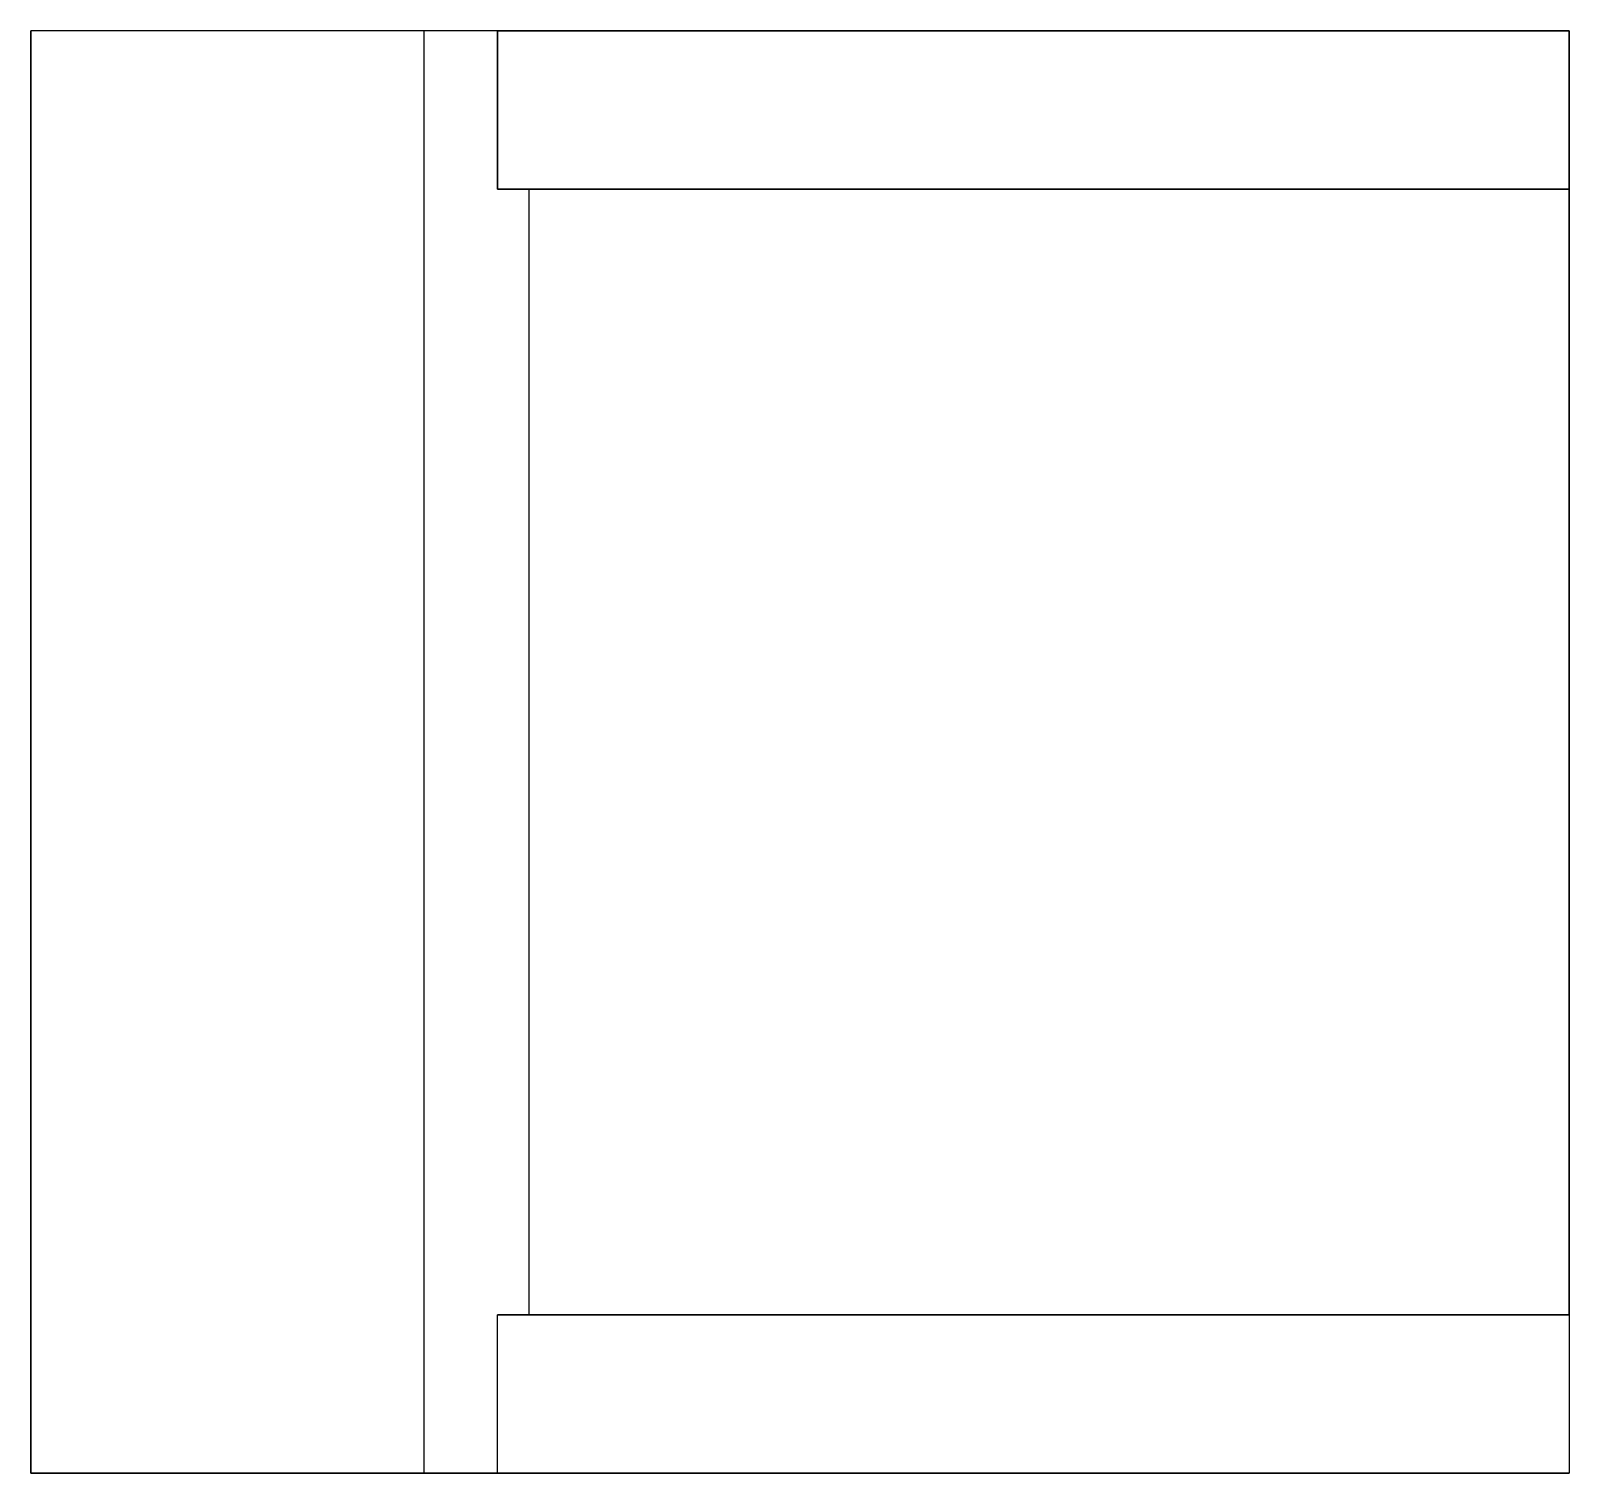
# Model space of a CAD drawing. Extents: x 0 to 80, y 0 to 75.
import ezdxf

# ---------------------------------------------------------------- set-up
doc = ezdxf.new("R2010")
doc.units = 0
doc.header["$MEASUREMENT"] = 0
doc.layers.get('0').update_dxf_attribs({"linetype": 'CONTINUOUS'})

msp = doc.modelspace()

# ---------------------------------------------------------------- linework, layer by layer
at = {"color": 0, "linetype": 'ByBlock'}
for points, invisible_edges in [([(80, 75, 58.5), (80, 75), (0, 75), (24.273, 75, 58.5)], 4), ([(0, 75), (24.273, 75, 58.5), (20.455, 75, 90), (0, 75, 90)], 1), ([(20.455, 0, 90), (20.455, 75, 90), (24.273, 66.76, 58.5), (24.273, 8.24, 58.5)], 14), ([(24.273, 66.76, 58.5), (24.273, 75, 58.5), (20.455, 75, 90)], 8), ([(80, 75), (80, 0), (80, 8.24, 27), (80, 66.76, 27)], 10), ([(80, 66.76, 58.5), (80, 75, 58.5), (80, 75), (80, 66.76, 27)], 4), ([(24.273, 66.76, 58.5), (24.273, 8.24, 58.5), (25.909, 8.24, 45), (25.909, 66.76, 45)], 1), ([(80, 66.76, 45), (80, 37.5, 45), (25.909, 37.5, 45), (25.909, 66.76, 45)], 2), ([(80, 37.5, 27), (80, 66.76, 27), (80, 66.76, 45), (80, 37.5, 45)], 8), ([(80, 37.5, 45), (80, 8.24, 45), (25.909, 8.24, 45), (25.909, 37.5, 45)], 8), ([(80, 8.24, 27), (80, 37.5, 27), (80, 37.5, 45), (80, 8.24, 45)], 2), ([(24.273, 0, 58.5), (24.273, 8.24, 58.5), (20.455, 0, 90)], 2), ([(80, 0), (80, 8.24, 27), (80, 8.24, 58.5), (80, 0, 58.5)], 1), ([(0, 0), (24.273, 0, 58.5), (20.455, 0, 90), (0, 0, 90)], 1), ([(80, 0, 58.5), (80, 0), (0, 0), (24.273, 0, 58.5)], 4)]:
    msp.add_3dface(points, dxfattribs=dict(at, invisible_edges=invisible_edges))
for points in [[(20.455, 0, 90), (20.455, 75, 90), (0, 75, 90), (0, 0, 90)], [(0, 0), (0, 75), (0, 75, 90), (0, 0, 90)], [(24.273, 66.76, 58.5), (80, 66.76, 58.5), (80, 75, 58.5), (24.273, 75, 58.5)], [(80, 66.76, 45), (25.909, 66.76, 45), (24.273, 66.76, 58.5), (80, 66.76, 58.5)], [(80, 8.24, 45), (25.909, 8.24, 45), (24.273, 8.24, 58.5), (80, 8.24, 58.5)], [(24.273, 8.24, 58.5), (80, 8.24, 58.5), (80, 0, 58.5), (24.273, 0, 58.5)]]:
    msp.add_3dface(points, dxfattribs=at)

doc.saveas('drawing.dxf')
